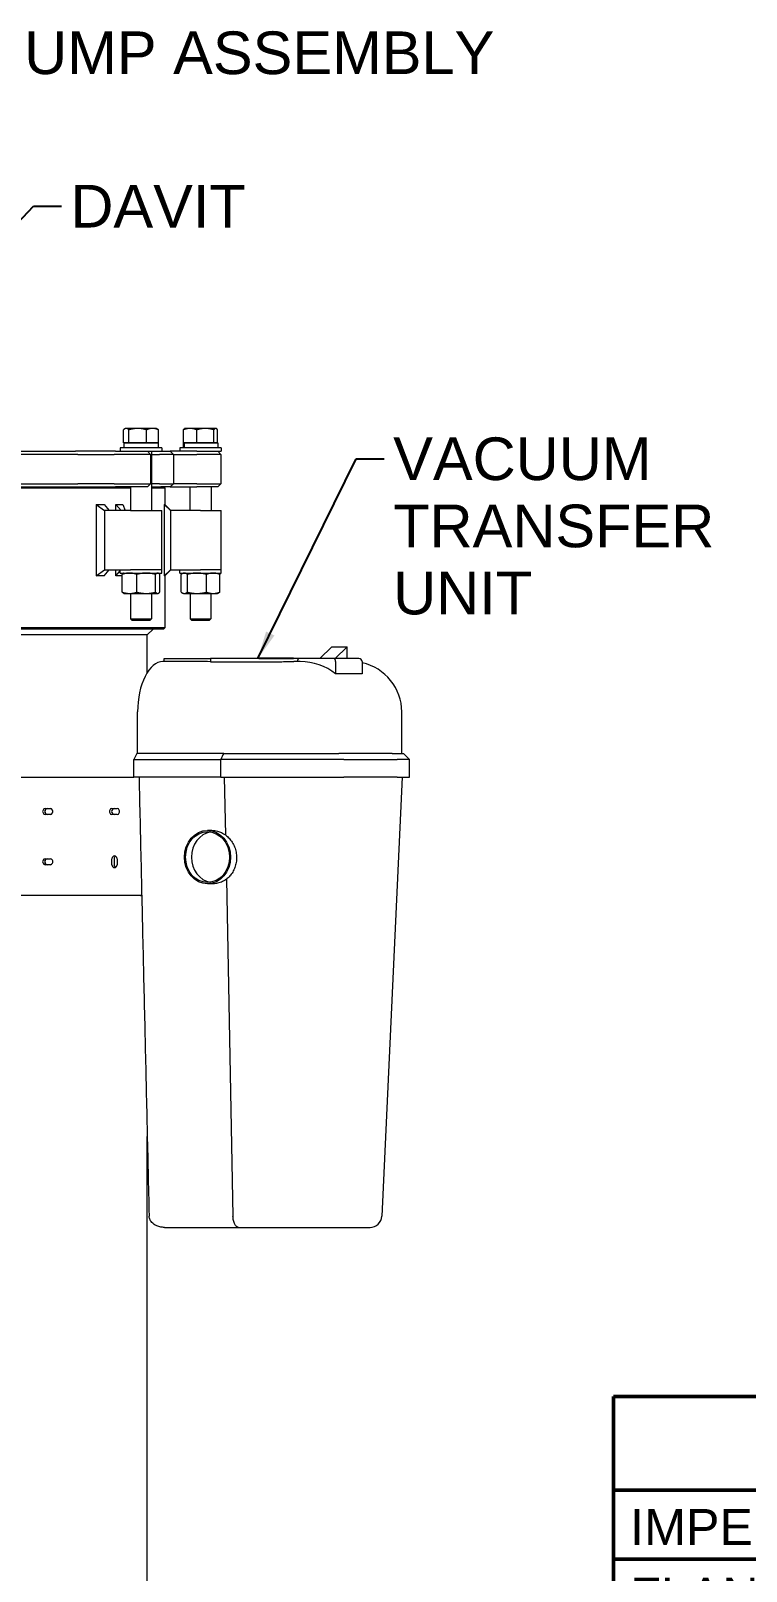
# Model space of a CAD drawing. Header units: inches. Extents: x 15 to 402, y 6 to 258.
# Drawn here: x 318.9 to 349.1, y 74.5 to 139.5 of the extents above; entities that cross this region are included whole.
import ezdxf
from ezdxf.enums import TextEntityAlignment as Align

# ---------------------------------------------------------------- set-up
doc = ezdxf.new("R2010")
doc.units = ezdxf.units.IN
doc.header["$LTSCALE"] = 12
doc.header["$MEASUREMENT"] = 0
doc.layers.get('0').update_dxf_attribs({"lineweight": 25})
for name, color, linetype, lineweight in [('Sketch Geometry (ANSI)', 7, 'Continuous', 25), ('Sketch Geometry(MEMCOR)', 7, 'Continuous', 50), ('Symbol', 7, 'Continuous', 25), ('Symbol (ANSI)', 7, 'Continuous', 25), ('Symbols(MEMCOR)', 7, 'Continuous', 25), ('Visible (ANSI)', 7, 'Continuous', 50)]:
    doc.layers.add(name, color=color, linetype=linetype, lineweight=lineweight)
doc.styles.add('MEMCOR', font='arial.ttf')
doc.styles.add('MEMCOR Medium', font='arial.ttf')
doc.styles.get("Standard").update_dxf_attribs({"font": 'arial.ttf'})
doc.styles.add('Standard D-E', font='arial.ttf')
doc.dimstyles.new('Default (ANSI)$7', dxfattribs={"dimscale": 12, "dimtxt": 0.15, "dimasz": 0.098425, "dimexe": 0.125, "dimexo": 0.0625, "dimgap": 0.031496, "dimtad": 0, "dimtih": 1, "dimtoh": 1, "dimdec": 4, "dimrnd": 1e-08, "dimzin": 3, "dimdsep": 46, "dimlunit": 5, "dimtxsty": 'MEMCOR Medium', "dimcen": 0.09, "dimdle": 0.393701, "dimclrd": 256, "dimclre": 256, "dimclrt": 256, "dimadec": 0, "dimazin": 1, "dimtfac": 0.8, "dimtofl": 0, "dimtmove": 0, "dimatfit": 3, "dimfxl": 1, "dimfrac": 1, "dimtolj": 1, "dimtzin": 4, "dimlwd": -1, "dimlwe": -1, "dimarcsym": 0})
doc.dimstyles.new('Default D-E$7', dxfattribs={"dimscale": 12, "dimtxt": 0.15, "dimasz": 0.098425, "dimexe": 0.125, "dimexo": 0.0625, "dimgap": 0.031496, "dimtad": 0, "dimtih": 1, "dimtoh": 1, "dimrnd": 1e-08, "dimzin": 4, "dimdsep": 46, "dimtxsty": 'Standard D-E', "dimcen": 0.09, "dimdle": 0.393701, "dimclrd": 256, "dimclre": 256, "dimclrt": 256, "dimadec": 0, "dimazin": 1, "dimtfac": 1, "dimtofl": 0, "dimtmove": 0, "dimatfit": 3, "dimfxl": 1, "dimtolj": 1, "dimtzin": 4, "dimlwd": -1, "dimlwe": -1, "dimarcsym": 0})

# ---------------------------------------------------------------- blocks, each defined once
blk = doc.blocks.new('NOTES')
at = {"layer": 'Sketch Geometry (ANSI)'}
blk.add_line((-2.075, -1.21), (2.075, -1.21), dxfattribs=at)
at = {"layer": 'Sketch Geometry(MEMCOR)'}
for p, q in [((-2.075, 1.85), (2.075, 1.85)), ((-2.075, -1.85), (-2.075, 1.85)), ((2.075, 1.85), (2.075, -1.85)), ((-2.075, 1.55), (2.075, 1.55)), ((-2.075, 1.33), (2.075, 1.33)), ((-2.075, 1.11), (2.075, 1.11)), ((-2.075, 1.11), (2.075, 1.11)), ((-2.075, 0.31), (2.075, 0.31)), ((-2.075, -0.29), (2.075, -0.29)), ((2.075, -1.85), (-2.075, -1.85))]:
    blk.add_line(p, q, dxfattribs=at)
at = {"layer": 'Symbols(MEMCOR)', "color": 7, "style": 'MEMCOR'}
for s, insert, char_height, attachment_point in [('\\fArial|b0|i0;{\\H0.1880;NOTES}', (0, 1.7), 0.188, 5), ('\\fArial|b0|i0;IMPERIAL CONNECTIONS', (-2.0218, 1.49), 0.114972, 1), ('\\fArial|b1|i0;{\\H0.1150;SPECIAL NOTES:}', (-2.0218, -1.288), 0.114972, 1)]:
    blk.add_mtext(s, dxfattribs=dict(at, insert=insert, char_height=char_height, attachment_point=attachment_point))
at = {"layer": 'Symbols(MEMCOR)', "color": 7, "insert": (-2.0218, 1.27), "char_height": 0.114972, "width": 3.913787, "attachment_point": 1, "style": 'MEMCOR'}
blk.add_mtext('\\fArial|b0|i0;FLANGES CONFORM TO ANSI B16.5, CLASS 150', dxfattribs=at)
at = {"layer": 'Symbols(MEMCOR)', "color": 7, "char_height": 0.114972, "attachment_point": 1, "line_spacing_factor": 0.944221, "style": 'MEMCOR'}
for s, insert, width in [('\\fArial|b0|i0;TANKS ARE SHIPPED WITH LEGS IN THE COLLAPSED POSITION TO REDUCE OVERALL HEIGHT AND ASSIST TANK ACCESS. TANK MUST BE INSTALLED WITH LEGS IN EXTENDED POSITION.', (-2.0218, 1.048), 4.125148), ('\\fArial|b0|i0;INFLUENT, EFFLUENT, & DRAIN CONNECTIONS ARE DRILLED FOR METRIC AND IMPERIAL FLANGE BOLT PATTERNS', (-2.0218, 0.248), 3.923818), ('\\fArial|b0|i0;CUSTOMER IS TO CONFIRM THERE ARE NO INTERFERENCES IN THE FILTER ROOM THAT WOULD INHIBIT THE ROTATIONAL SWING OF THE HEAD REQUIRED FOR GENERAL FILTER MAINTENANCE', (-2.0218, -0.352), 4.083133)]:
    blk.add_mtext(s, dxfattribs=dict(at, insert=insert, width=width))
at = {"layer": 'Symbols(MEMCOR)', "color": 7, "lineweight": 30, "flags": 63}
for tag, p in [('@Special_Notes', (-2.0218, -1.4827)), ('@Special_Notes1', (-2.0218, -1.6773))]:
    blk.add_attdef(tag, text='', height=0.115, dxfattribs=at).set_placement(p, align=Align.TOP_LEFT)

msp = doc.modelspace()

# ---------------------------------------------------------------- linework, layer by layer
at = {"layer": 'Symbol (ANSI)'}
msp.add_line((329.94971, 112.98586), (328.48422, 112.98586), dxfattribs=at)
at = {"layer": 'Visible (ANSI)', "linetype": 'Continuous', "lineweight": 18}
for p, q in [((322.77638, 122.09549), (322.77638, 122.6409)), ((322.86142, 122.69949), (322.8275, 122.67991)), ((322.89367, 122.69949), (322.86142, 122.69949)), ((323.38148, 122.69949), (322.89367, 122.69949)), ((323.01096, 122.09549), (323.01096, 122.6409)), ((324.00523, 122.69949), (323.38148, 122.69949)), ((323.752, 122.09549), (323.752, 122.6409)), ((324.17342, 122.69949), (324.00523, 122.69949)), ((324.17342, 122.69949), (324.20734, 122.67991)), ((324.25846, 122.09549), (324.25846, 122.6409)), ((325.30893, 122.09549), (325.30893, 122.6409)), ((325.37317, 122.69949), (325.35862, 122.69109)), ((325.59056, 122.69949), (325.37317, 122.69949)), ((326.23232, 122.69949), (325.59056, 122.69949)), ((325.8722, 122.09549), (325.8722, 122.6409)), ((326.67093, 122.69949), (326.23232, 122.69949)), ((326.59245, 122.09549), (326.59245, 122.6409)), ((326.68517, 122.69949), (326.67093, 122.69949)), ((326.68517, 122.69949), (326.69973, 122.69109)), ((326.74942, 122.09549), (326.74942, 122.6409)), ((318.3138, 121.73586), (320.75413, 121.73586)), ((320.85644, 121.60586), (318.4438, 121.60586)), ((321.56493, 121.73586), (320.75413, 121.73586)), ((320.85644, 121.60586), (321.49993, 121.60586)), ((321.49993, 121.60586), (322.38333, 121.60586)), ((322.44833, 121.73586), (321.56493, 121.73586)), ((323.72125, 121.60586), (322.38333, 121.60586)), ((322.44833, 121.73586), (323.61232, 121.73586)), ((324.39242, 121.87649), (322.64242, 121.87649)), ((322.64242, 121.87649), (322.64242, 121.73586)), ((322.89367, 122.09549), (322.77638, 122.09549)), ((322.78792, 122.09549), (324.24692, 122.09549)), ((322.78792, 122.09549), (322.78792, 121.87649)), ((322.86142, 122.09549), (322.86142, 122.09549)), ((323.01096, 122.09549), (322.89367, 122.09549)), ((323.38148, 122.09549), (323.01096, 122.09549)), ((323.752, 122.09549), (323.38148, 122.09549)), ((323.61232, 121.73586), (323.77006, 121.73586)), ((323.88004, 121.60586), (323.72125, 121.60586)), ((324.00523, 122.09549), (323.752, 122.09549)), ((323.77006, 121.73586), (323.78854, 121.73586)), ((323.78854, 121.73586), (323.91854, 121.60586)), ((323.78854, 121.73586), (324.39242, 121.73586)), ((323.91854, 121.60586), (323.88004, 121.60586)), ((323.91854, 121.60586), (323.91854, 120.36586)), ((323.96492, 121.73586), (323.96492, 119.23586)), ((323.96492, 121.60586), (324.29354, 121.60586)), ((324.25846, 122.09549), (324.00523, 122.09549)), ((324.17342, 122.09549), (324.17342, 122.09549)), ((324.24692, 122.09549), (324.24692, 121.87649)), ((324.63972, 121.60586), (324.29354, 121.60586)), ((324.39242, 121.87649), (324.39242, 121.73586)), ((324.39242, 121.73586), (324.52471, 121.73586)), ((324.52471, 121.73586), (324.65905, 121.73586)), ((324.77496, 121.60586), (324.63972, 121.60586)), ((324.65905, 121.73586), (324.75333, 121.73586)), ((324.85427, 121.73586), (324.75333, 121.73586)), ((324.75333, 121.73586), (324.88333, 121.60586)), ((324.88333, 121.60586), (324.77496, 121.60586)), ((325.87434, 121.73586), (324.85427, 121.73586)), ((324.88333, 121.60586), (325.87434, 121.60586)), ((324.88333, 121.60586), (324.88333, 120.36586)), ((326.90417, 121.87649), (325.15417, 121.87649)), ((325.15417, 121.87649), (325.15417, 121.73586)), ((325.29967, 122.09549), (325.31794, 122.09549)), ((325.29967, 122.09549), (325.29967, 121.87649)), ((325.59056, 122.09549), (325.30893, 122.09549)), ((325.31794, 122.09549), (325.33214, 122.09549)), ((325.33214, 122.09549), (326.75867, 122.09549)), ((325.37317, 122.09549), (325.37317, 122.09549)), ((325.8722, 122.09549), (325.59056, 122.09549)), ((326.23232, 122.09549), (325.8722, 122.09549)), ((325.87434, 121.73586), (326.74308, 121.73586)), ((326.87289, 121.60586), (325.87434, 121.60586)), ((326.59245, 122.09549), (326.23232, 122.09549)), ((326.67093, 122.09549), (326.59245, 122.09549)), ((326.74942, 122.09549), (326.67093, 122.09549)), ((326.68517, 122.09549), (326.68517, 122.09549)), ((326.74308, 121.73586), (326.75659, 121.73586)), ((326.75659, 121.73586), (326.75668, 121.73586)), ((326.75668, 121.73586), (326.88668, 121.60586)), ((326.75668, 121.73586), (326.90417, 121.73586)), ((326.75867, 122.09549), (326.75867, 121.87649)), ((326.8865, 121.60586), (326.87289, 121.60586)), ((326.88668, 121.60586), (326.8865, 121.60586)), ((326.88668, 121.60586), (326.88668, 120.36586)), ((326.90417, 121.87649), (326.90417, 121.73586)), ((318.4438, 120.36586), (320.85644, 120.36586)), ((321.49993, 120.36586), (320.85644, 120.36586)), ((322.38333, 120.36586), (321.49993, 120.36586)), ((322.38333, 120.36586), (323.72125, 120.36586)), ((323.72125, 120.36586), (323.88004, 120.36586)), ((323.78854, 120.23586), (323.91854, 120.36586)), ((323.88004, 120.36586), (323.91854, 120.36586)), ((324.29354, 120.36586), (323.96492, 120.36586)), ((324.29354, 120.36586), (324.63972, 120.36586)), ((324.63972, 120.36586), (324.77496, 120.36586)), ((324.75333, 120.23586), (324.88333, 120.36586)), ((324.77496, 120.36586), (324.88333, 120.36586)), ((325.87434, 120.36586), (324.88333, 120.36586)), ((325.87434, 120.36586), (326.87289, 120.36586)), ((326.75668, 120.23586), (326.88668, 120.36586)), ((326.87289, 120.36586), (326.8865, 120.36586)), ((326.8865, 120.36586), (326.88668, 120.36586)), ((323.06992, 120.17336), (317.10269, 120.17336)), ((318.3138, 120.23586), (320.97814, 120.23586)), ((320.97814, 120.23586), (321.56493, 120.23586)), ((321.56493, 120.23586), (322.44833, 120.23586)), ((323.61232, 120.23586), (322.44833, 120.23586)), ((323.06992, 120.23586), (323.06992, 119.23586)), ((323.77006, 120.23586), (323.61232, 120.23586)), ((323.78854, 120.23586), (323.77006, 120.23586)), ((323.96492, 120.23586), (324.35854, 120.23586)), ((324.53142, 120.17336), (323.96492, 120.17336)), ((324.52471, 120.23586), (324.35854, 120.23586)), ((324.46892, 120.23586), (324.53142, 120.17336)), ((324.65905, 120.23586), (324.52471, 120.23586)), ((324.53142, 119.47855), (324.53142, 120.17336)), ((324.75333, 120.23586), (324.65905, 120.23586)), ((324.75333, 120.23586), (324.85427, 120.23586)), ((324.85427, 120.23586), (325.87434, 120.23586)), ((325.58167, 120.23586), (325.58167, 119.23586)), ((326.74308, 120.23586), (325.87434, 120.23586)), ((326.47667, 120.23586), (326.47667, 119.23586)), ((326.75659, 120.23586), (326.74308, 120.23586)), ((326.75668, 120.23586), (326.75659, 120.23586)), ((321.62618, 119.4856), (321.62618, 116.48613)), ((321.62618, 119.4856), (321.9678, 119.4856)), ((321.62618, 119.4856), (321.98021, 119.23586)), ((321.9678, 119.4856), (322.18047, 119.23586)), ((323.07992, 119.23586), (321.98021, 119.23586)), ((321.98021, 119.23586), (321.98021, 116.73586)), ((322.46066, 119.4856), (322.68047, 119.23586)), ((322.46066, 119.23586), (322.46066, 119.4856)), ((322.46066, 119.4856), (322.75091, 119.4856)), ((322.75091, 119.4856), (322.85521, 119.23586)), ((323.07992, 119.23586), (324.39242, 119.23586)), ((324.39242, 116.73586), (324.39242, 119.23586)), ((324.49471, 119.4856), (324.49471, 116.48613)), ((324.49471, 119.4856), (324.52438, 119.4856)), ((324.49471, 119.4856), (324.75933, 119.23586)), ((324.52438, 119.4856), (324.77407, 119.23586)), ((326.02917, 119.23586), (324.75933, 119.23586)), ((324.75933, 119.23586), (324.75933, 116.73586)), ((326.02917, 119.23586), (326.90417, 119.23586)), ((326.90417, 116.73586), (326.90417, 119.23586)), ((321.62618, 116.48613), (321.98021, 116.73586)), ((321.9678, 116.48613), (321.62618, 116.48613)), ((321.9678, 116.48613), (322.18047, 116.73586)), ((321.98021, 116.73586), (323.07992, 116.73586)), ((322.46066, 116.48613), (322.46066, 116.73586)), ((322.46066, 116.48613), (322.64242, 116.69263)), ((322.72801, 116.48613), (322.46066, 116.48613)), ((322.64242, 116.59524), (322.64242, 116.73586)), ((322.64242, 116.59524), (324.39242, 116.59524)), ((322.72801, 115.78811), (322.72801, 116.54337)), ((322.79842, 116.59524), (322.78247, 116.5878)), ((322.796, 116.59411), (322.79648, 116.59524)), ((324.39242, 116.73586), (323.07992, 116.73586)), ((324.39242, 116.73586), (323.07992, 116.73586)), ((323.34538, 115.78811), (323.34538, 116.54337)), ((324.13479, 115.78811), (324.13479, 116.54337)), ((324.23642, 116.59524), (324.25238, 116.5878)), ((324.30684, 115.78811), (324.30684, 116.54337)), ((324.39242, 116.59524), (324.39242, 116.73586)), ((324.49471, 116.48613), (324.75933, 116.73586)), ((324.52438, 116.48613), (324.49471, 116.48613)), ((324.52438, 116.48613), (324.77407, 116.73586)), ((324.53142, 114.29836), (324.53142, 116.49317)), ((324.75933, 116.73586), (326.02917, 116.73586)), ((325.15417, 116.59524), (325.15417, 116.73586)), ((325.15417, 116.59524), (326.90417, 116.59524)), ((325.21696, 115.78811), (325.21696, 116.54337)), ((325.31017, 116.59524), (325.273, 116.5779)), ((325.47407, 115.78811), (325.47407, 116.54337)), ((326.90417, 116.73586), (326.02917, 116.73586)), ((326.90417, 116.73586), (326.02917, 116.73586)), ((326.28628, 115.78811), (326.28628, 116.54337)), ((326.74817, 116.59524), (326.78535, 116.5779)), ((326.84138, 115.78811), (326.84138, 116.54337)), ((326.90417, 116.59524), (326.90417, 116.73586)), ((322.79842, 115.73624), (322.78247, 115.74368)), ((322.79842, 115.73624), (323.03669, 115.73624)), ((323.03669, 115.73624), (323.74008, 115.73624)), ((323.07992, 115.73624), (323.07992, 114.6616)), ((323.74008, 115.73624), (324.22081, 115.73624)), ((323.95492, 115.73624), (323.95492, 114.6616)), ((324.22081, 115.73624), (324.23642, 115.73624)), ((324.23642, 115.73624), (324.25238, 115.74368)), ((325.31017, 115.73624), (325.273, 115.75357)), ((325.31017, 115.73624), (325.34552, 115.73624)), ((325.34552, 115.73624), (325.88018, 115.73624)), ((325.59167, 115.73624), (325.59167, 114.6616)), ((325.88018, 115.73624), (326.56383, 115.73624)), ((326.46667, 115.73624), (326.46667, 114.6616)), ((326.56383, 115.73624), (326.74817, 115.73624)), ((326.74817, 115.73624), (326.78535, 115.75357)), ((323.07992, 114.6616), (323.95492, 114.6616)), ((323.14808, 114.59549), (323.07992, 114.6616)), ((323.88676, 114.59549), (323.14808, 114.59549)), ((323.88676, 114.59549), (323.95492, 114.6616)), ((325.59167, 114.6616), (326.46667, 114.6616)), ((325.65983, 114.59549), (325.59167, 114.6616)), ((326.39851, 114.59549), (325.65983, 114.59549)), ((326.39851, 114.59549), (326.46667, 114.6616)), ((313.5153, 114.29836), (324.53142, 114.29836)), ((324.46892, 114.23586), (313.5153, 114.23586)), ((323.78152, 113.98586), (313.5153, 113.98586)), ((323.78152, 113.98586), (324.03152, 114.23586)), ((323.78152, 112.40343), (323.78152, 113.98586)), ((324.46892, 114.23586), (324.53142, 114.29836)), ((331.06594, 112.98586), (331.56594, 113.48586)), ((331.56594, 113.48586), (332.21545, 113.48586)), ((332.21545, 113.48586), (331.71545, 112.98586)), ((332.21545, 112.98586), (332.21545, 113.48586)), ((325.46068, 112.86086), (324.44298, 112.86086)), ((324.49523, 112.98586), (326.4511, 112.98586)), ((324.49523, 112.86086), (324.49523, 112.98586)), ((329.45991, 112.98586), (326.4511, 112.98586)), ((326.4511, 112.98586), (326.4511, 112.85818)), ((330.18388, 112.98586), (329.45991, 112.98586)), ((329.59496, 112.86086), (329.96373, 112.86086)), ((330.23718, 112.86086), (329.96373, 112.86086)), ((331.66113, 112.98586), (330.18388, 112.98586)), ((332.70279, 112.98586), (331.66113, 112.98586)), ((331.72771, 112.86086), (331.72771, 112.34547)), ((332.85271, 112.86086), (332.85271, 112.34547)), ((332.85271, 112.34547), (331.72771, 112.34547)), ((323.37582, 108.98586), (323.37582, 110.73586)), ((334.52129, 108.98586), (334.52129, 110.73586)), ((323.33996, 108.98586), (323.21441, 108.73586)), ((323.21441, 107.98586), (323.21441, 108.73586)), ((323.21441, 108.73586), (326.89194, 108.73586)), ((327.00654, 108.98586), (323.33996, 108.98586)), ((326.89194, 107.98586), (326.89194, 108.73586)), ((332.08237, 108.73586), (326.89194, 108.73586)), ((327.00654, 108.98586), (331.86587, 108.98586)), ((334.11587, 108.98586), (331.86587, 108.98586)), ((332.08237, 108.73586), (334.33237, 108.73586)), ((334.11587, 108.98586), (334.59269, 108.98586)), ((334.84269, 108.73586), (334.33237, 108.73586)), ((334.59269, 108.98586), (334.84269, 108.73586)), ((334.84269, 107.98586), (334.84269, 108.73586)), ((318.28564, 107.98586), (322.92618, 107.98586)), ((322.92618, 107.98586), (323.21441, 107.98586)), ((326.89194, 107.98586), (323.21441, 107.98586)), ((326.89194, 107.98586), (332.08237, 107.98586)), ((327.03366, 107.98586), (327.08181, 105.54628)), ((334.33237, 107.98586), (332.08237, 107.98586)), ((334.53366, 107.98586), (333.68062, 89.46286)), ((334.33237, 107.98586), (334.84269, 107.98586)), ((319.47642, 106.66086), (319.69293, 106.66086)), ((319.47867, 106.46908), (319.47867, 106.60265)), ((322.291, 106.66086), (322.50751, 106.66086)), ((319.69293, 106.41086), (319.47642, 106.41086)), ((322.50751, 106.41086), (322.291, 106.41086)), ((326.50866, 105.73586), (326.32416, 105.73586)), ((319.47642, 104.54086), (319.69293, 104.54086)), ((319.69293, 104.29086), (319.47642, 104.29086)), ((319.47867, 104.34908), (319.47867, 104.48265)), ((322.291, 104.29086), (322.291, 104.54086)), ((322.38475, 104.54086), (322.38475, 104.29086)), ((322.50751, 104.54086), (322.50751, 104.29086)), ((326.55422, 103.48586), (326.32416, 103.48586)), ((327.11873, 103.67545), (327.39918, 89.46618)), ((322.92618, 102.98586), (318.28564, 102.98586)), ((323.43844, 102.98586), (322.92618, 102.98586)), ((323.54855, 102.98586), (323.43844, 102.98586)), ((323.78152, 73.98449), (323.78152, 92.81908)), ((327.39918, 89.46618), (327.39918, 89.46614)), ((324.50764, 88.98586), (327.63608, 88.98586)), ((327.63608, 88.98586), (330.41601, 88.98586)), ((330.41601, 88.98586), (332.90978, 88.98586)), ((332.90978, 88.98586), (333.18114, 88.98586))]:
    msp.add_line(p, q, dxfattribs=at)
for centre, radius, start, end in [((332.39629, 110.73586), 2.125, 0, 77.5968291), ((333.18115, 89.48586), 0.5, 270, 357.3632416)]:
    msp.add_arc(centre, radius, start, end, dxfattribs=at)
for centre, major_axis, ratio, start_param, end_param in [((326.02917, 121.72124), (0.23242, -4.13702), 0.16714594, 4.61241513, 4.6654645), ((326.02917, 122.03174), (0.23242, -4.13702), 0.16714594, 4.68758976, 4.74053353), ((324.44298, 110.73586), (0, -2.125), 0.50219246, 3.14159265, 4.71238898), ((325.46068, 110.73586), (19.71598, 0), 0.10778057, 1.52054065, 1.57079633), ((330.18388, 112.86086), (0, 0.125), 0.54166667, 0, 1.57079633), ((330.23718, 110.73586), (2.28301, 0), 0.9307878, 0.85941619, 1.57079633), ((331.66113, 112.86086), (0, -0.125), 0.53269207, 1.57079633, 3.14159265), ((332.70279, 112.86086), (0.14992, 0), 0.83377889, 0, 1.57079633), ((319.47642, 106.53586), (0, -0.125), 0.8660254, 3.14159265, 6.28318531), ((319.57017, 106.53586), (0, 0.125), 0.8660254, 0, 3.14159265), ((319.69293, 106.53586), (0, 0.125), 0.8660254, 3.14159265, 6.28318531), ((322.291, 106.53586), (0, -0.125), 0.8660254, 3.14159265, 6.28318531), ((322.38475, 106.53586), (0, 0.125), 0.8660254, 0, 3.14159265), ((322.50751, 106.53586), (0, 0.125), 0.8660254, 3.14159265, 6.28318531), ((326.57416, 104.61086), (0, 1.06949), 0.8660254, 0.1353718, 3.00622086), ((322.39926, 104.54086), (0, 0.125), 0.8660254, 4.71238898, 7.85398163), ((322.49301, 104.54086), (0, -0.125), 0.8660254, 3.58942505, 4.71238898), ((319.47642, 104.41586), (0, -0.125), 0.8660254, 3.14159265, 6.28318531), ((319.57017, 104.41586), (0, 0.125), 0.8660254, 0, 3.14159265), ((319.69293, 104.41586), (0, 0.125), 0.8660254, 3.14159265, 6.28318531), ((322.39926, 104.29086), (0, -0.125), 0.8660254, 4.71238898, 7.85398163), ((322.49301, 104.29086), (0, -0.125), 0.8660254, 4.71238898, 5.83535291), ((323.46479, 102.48586), (0, 0.5), 0.5, 5.93867862, 6.28318531), ((324.33242, 89.48833), (-0.05204, 0.50525), 0.93365604, 1.48543731, 1.52930404)]:
    msp.add_ellipse(centre, major_axis=major_axis, ratio=ratio, start_param=start_param, end_param=end_param, dxfattribs=at)
for major_axis in [(0, 1.125), (0, 1.06949)]:
    msp.add_ellipse((326.32416, 104.61086), major_axis=major_axis, ratio=0.8660254, dxfattribs=at)
for points, weights in [([(322.89367, 122.69949), (322.83924, 122.69949), (322.77638, 122.6409)], [1, 1.0379548493, 1]), ([(323.01096, 122.6409), (322.94811, 122.69949), (322.89367, 122.69949)], [1, 1.0379548493, 1]), ([(323.38148, 122.69949), (323.20952, 122.69949), (323.01096, 122.6409)], [1, 1.0379548493, 1]), ([(323.752, 122.6409), (323.55344, 122.69949), (323.38148, 122.69949)], [1, 1.0379548493, 1]), ([(324.00523, 122.69949), (323.88771, 122.69949), (323.752, 122.6409)], [1, 1.0379548493, 1]), ([(324.25846, 122.6409), (324.12276, 122.69949), (324.00523, 122.69949)], [1, 1.0379548493, 1]), ([(324.20734, 122.67991), (324.23171, 122.66584), (324.25846, 122.6409)], [1.01844924463, 1.01581143405, 1]), ([(325.59056, 122.69949), (325.45986, 122.69949), (325.30893, 122.6409)], [1, 1.0379548493, 1]), ([(325.30893, 122.6409), (325.33528, 122.67762), (325.35862, 122.69109)], [1, 1.02345233345, 1.0179222336]), ([(325.8722, 122.6409), (325.72127, 122.69949), (325.59056, 122.69949)], [1, 1.0379548493, 1]), ([(326.23232, 122.69949), (326.06519, 122.69949), (325.8722, 122.6409)], [1, 1.0379548493, 1]), ([(326.59245, 122.6409), (326.39946, 122.69949), (326.23232, 122.69949)], [1, 1.0379548493, 1]), ([(326.67093, 122.69949), (326.63451, 122.69949), (326.59245, 122.6409)], [1, 1.0379548493, 1]), ([(326.74942, 122.6409), (326.70736, 122.69949), (326.67093, 122.69949)], [1, 1.0379548493, 1]), ([(323.03669, 116.59524), (322.89343, 116.59524), (322.72801, 116.54337)], [1, 1.0379548493, 1]), ([(322.72801, 116.54337), (322.75689, 116.57587), (322.78247, 116.5878)], [1, 1.02345233345, 1.0179222336]), ([(323.34538, 116.54337), (323.17995, 116.59524), (323.03669, 116.59524)], [1, 1.0379548493, 1]), ([(323.74008, 116.59524), (323.5569, 116.59524), (323.34538, 116.54337)], [1, 1.0379548493, 1]), ([(324.13479, 116.54337), (323.92327, 116.59524), (323.74008, 116.59524)], [1, 1.0379548493, 1]), ([(324.22081, 116.59524), (324.18089, 116.59524), (324.13479, 116.54337)], [1, 1.0379548493, 1]), ([(324.30684, 116.54337), (324.26074, 116.59524), (324.22081, 116.59524)], [1, 1.0379548493, 1]), ([(325.34552, 116.59524), (325.28586, 116.59524), (325.21696, 116.54337)], [1, 1.0379548493, 1]), ([(325.47407, 116.54337), (325.40518, 116.59524), (325.34552, 116.59524)], [1, 1.0379548493, 1]), ([(325.88018, 116.59524), (325.6917, 116.59524), (325.47407, 116.54337)], [1, 1.0379548493, 1]), ([(326.28628, 116.54337), (326.06865, 116.59524), (325.88018, 116.59524)], [1, 1.0379548493, 1]), ([(326.56383, 116.59524), (326.43502, 116.59524), (326.28628, 116.54337)], [1, 1.0379548493, 1]), ([(326.84138, 116.54337), (326.69264, 116.59524), (326.56383, 116.59524)], [1, 1.0379548493, 1]), ([(326.78535, 116.5779), (326.81206, 116.56545), (326.84138, 116.54337)], [1.01844924463, 1.01581143405, 1]), ([(322.78247, 115.74368), (322.75689, 115.7556), (322.72801, 115.78811)], [1.0179222336, 1.02345233345, 1]), ([(322.72801, 115.78811), (322.89343, 115.73624), (323.03669, 115.73624)], [1, 1.0379548493, 1]), ([(323.03669, 115.73624), (323.17995, 115.73624), (323.34538, 115.78811)], [1, 1.0379548493, 1]), ([(323.34538, 115.78811), (323.5569, 115.73624), (323.74008, 115.73624)], [1, 1.0379548493, 1]), ([(323.74008, 115.73624), (323.92327, 115.73624), (324.13479, 115.78811)], [1, 1.0379548493, 1]), ([(324.13479, 115.78811), (324.18089, 115.73624), (324.22081, 115.73624)], [1, 1.0379548493, 1]), ([(324.22081, 115.73624), (324.26074, 115.73624), (324.30684, 115.78811)], [1, 1.0379548493, 1]), ([(325.21696, 115.78811), (325.28586, 115.73624), (325.34552, 115.73624)], [1, 1.0379548493, 1]), ([(325.34552, 115.73624), (325.40518, 115.73624), (325.47407, 115.78811)], [1, 1.0379548493, 1]), ([(325.47407, 115.78811), (325.6917, 115.73624), (325.88018, 115.73624)], [1, 1.0379548493, 1]), ([(325.88018, 115.73624), (326.06865, 115.73624), (326.28628, 115.78811)], [1, 1.0379548493, 1]), ([(326.28628, 115.78811), (326.43502, 115.73624), (326.56383, 115.73624)], [1, 1.0379548493, 1]), ([(326.56383, 115.73624), (326.69264, 115.73624), (326.84138, 115.78811)], [1, 1.0379548493, 1]), ([(326.84138, 115.78811), (326.81206, 115.76603), (326.78535, 115.75357)], [1, 1.01581143405, 1.01844924463])]:
    msp.add_rational_spline(points, weights, degree=2, dxfattribs=at)
for points, knots in [([(326.4511, 112.85818), (326.52112, 112.85761), (326.59191, 112.857), (326.91917, 112.85433), (327.18243, 112.85271), (327.44383, 112.85271), (327.54822, 112.85271), (327.65824, 112.85295), (327.7718, 112.85347)], [26.21351707, 26.21351707, 26.21351707, 26.21351707, 26.82481077, 26.82481077, 29.01623735, 29.01623735, 29.01623735, 29.89141775, 29.89141775, 29.89141775, 29.89141775]), ([(327.7718, 112.85347), (327.82561, 112.85377), (327.87956, 112.85413), (327.97492, 112.85507), (328.01598, 112.85555), (328.05665, 112.85605)], [-55.156151495, -55.156151495, -55.156151495, -55.156151495, -54.707595075, -54.707595075, -54.363708145, -54.363708145, -54.363708145, -54.363708145]), ([(328.05665, 112.85605), (328.09834, 112.85659), (328.14002, 112.85695), (328.46022, 112.8592), (328.71977, 112.85752), (329.03124, 112.85445), (329.13531, 112.85314), (329.27644, 112.85263), (329.32449, 112.85276), (329.39623, 112.85407), (329.42263, 112.85494), (329.44963, 112.85635), (329.45503, 112.85667), (329.45991, 112.85699)], [-37.91485844, -37.91485844, -37.91485844, -37.91485844, -37.67467699, -37.67467699, -36.0649355, -36.0649355, -35.34504835, -35.34504835, -34.96866261, -34.96866261, -34.69955254, -34.69955254, -34.6240499, -34.6240499, -34.6240499, -34.6240499]), ([(323.43397, 107.98586), (323.46224, 106.75234), (323.4905, 105.51881), (323.54704, 103.05177), (323.5753, 101.81824), (323.63183, 99.35119), (323.6601, 98.11767), (323.71664, 95.65062), (323.7449, 94.4171), (323.80144, 91.95005), (323.82971, 90.71652), (323.85798, 89.483)], [0.00720606, 0.00720606, 0.00720606, 0.00720606, 9.4165272, 9.4165272, 18.82584835, 18.82584835, 28.23516949, 28.23516949, 37.64449064, 37.64449064, 47.05381178, 47.05381178, 47.05381178, 47.05381178]), ([(326.50866, 105.73586), (326.58731, 105.73586), (326.66605, 105.72593), (326.86353, 105.67534), (326.97819, 105.62119), (327.08181, 105.54628)], [-1.69571103, -1.69571103, -1.69571103, -1.69571103, -1.03233658, -1.03233658, 0, 0, 0, 0]), ([(327.08181, 105.54628), (327.13643, 105.50477), (327.18767, 105.45754), (327.27979, 105.35661), (327.32374, 105.29953), (327.40223, 105.17526), (327.43677, 105.10807), (327.49299, 104.96786), (327.51472, 104.89474), (327.54395, 104.7476), (327.55144, 104.67358), (327.55323, 104.53202), (327.54788, 104.45972), (327.52345, 104.31594), (327.50437, 104.24445), (327.45371, 104.10734), (327.42209, 104.04162), (327.34948, 103.92005), (327.30851, 103.86422), (327.22208, 103.76528), (327.17365, 103.71879), (327.12073, 103.67702), (327.11973, 103.67623), (327.11873, 103.67545)], [6.18242853, 6.18242853, 6.18242853, 6.18242853, 6.72709124, 6.72709124, 7.27331836, 7.27331836, 7.81954548, 7.81954548, 8.3657726, 8.3657726, 8.91199971, 8.91199971, 9.44529097, 9.44529097, 9.97858222, 9.97858222, 10.51187347, 10.51187347, 11.04516472, 11.04516472, 11.57888464, 11.57888464, 11.589123, 11.589123, 11.589123, 11.589123]), ([(327.11873, 103.67545), (327.05336, 103.62671), (326.9829, 103.5867), (326.84047, 103.52806), (326.76944, 103.50819), (326.64964, 103.48954), (326.60194, 103.48586), (326.55422, 103.48586)], [-12.40580207, -12.40580207, -12.40580207, -12.40580207, -11.73635074, -11.73635074, -11.11891975, -11.11891975, -10.71576058, -10.71576058, -10.71576058, -10.71576058]), ([(324.50764, 88.98586), (324.4545, 88.98586), (324.40111, 88.99077), (324.29568, 89.01097), (324.2433, 89.02628), (324.14135, 89.06932), (324.09138, 89.09716), (323.9983, 89.16953), (323.95506, 89.21414), (323.89587, 89.31034), (323.87619, 89.35706), (323.86246, 89.42502), (323.86009, 89.44287), (323.85894, 89.46075)], [-1.80696733, -1.80696733, -1.80696733, -1.80696733, -1.44557386, -1.44557386, -1.0841804, -1.0841804, -0.72278693, -0.72278693, -0.36139347, -0.36139347, -0.09321507, -0.09321507, 0, 0, 0, 0]), ([(327.63608, 88.98586), (327.63596, 88.98586), (327.63584, 88.98586), (327.60694, 88.98596), (327.57844, 88.99702), (327.52273, 89.04166), (327.49631, 89.07647), (327.45132, 89.16548), (327.43318, 89.21883), (327.40759, 89.33721), (327.40039, 89.40112), (327.39918, 89.46614)], [-0.00194609, -0.00194609, -0.00194609, -0.00194609, 0, 0, 0.46111037, 0.46111037, 0.95742413, 0.95742413, 1.45346945, 1.45346945, 1.94937276, 1.94937276, 1.94937276, 1.94937276])]:
    msp.add_open_spline(points, degree=3, knots=knots, dxfattribs=at)
for points in [[(329.45991, 112.85699), (329.50615, 112.86004), (329.55146, 112.86086), (329.59496, 112.86086)], [(327.00654, 108.98586), (326.9683, 108.90256), (326.93007, 108.81917), (326.89194, 108.73586)]]:
    msp.add_open_spline(points, degree=3, dxfattribs=at)

# ---------------------------------------------------------------- block references
at = {"xscale": 13.2, "yscale": 13.2, "zscale": 13.2}
msp.add_blockref('NOTES', (370.8465, 57.4339), dxfattribs=at)

# ---------------------------------------------------------------- texts
at = {"layer": 'Symbol', "insert": (316.91032, 139.45232), "char_height": 1.8000001, "width": 21.5259154, "attachment_point": 1, "style": 'Standard D-E'}
msp.add_mtext('\\fArial|b0|i0;BUMP ASSEMBLY', dxfattribs=at)
at = {"layer": 'Symbol (ANSI)', "insert": (320.53851, 132.97813), "char_height": 1.8000001, "width": 7.4071653, "attachment_point": 1, "style": 'MEMCOR Medium'}
msp.add_mtext('\\fArial|b0|i0;DAVIT', dxfattribs=at)
at = {"layer": 'Symbol (ANSI)', "insert": (334.15945, 122.32003), "char_height": 1.8000001, "width": 13.556251, "attachment_point": 1, "line_spacing_factor": 0.944221, "style": 'MEMCOR Medium'}
msp.add_mtext('\\fArial|b0|i0;VACUUM\\P\\fArial|b0|i0;TRANSFER\\P\\fArial|b0|i0;UNIT', dxfattribs=at)

# ---------------------------------------------------------------- leaders
at = {"layer": 'Symbol', "annotation_type": 0, "has_hookline": 1, "hookline_direction": 0, "text_width": 21.31637}
msp.add_leader([(306.96429, 129.43586), (315.35126, 138.55232), (316.53237, 138.55232)], dimstyle='Default D-E$7', override={"dimtad": 0}, dxfattribs=at)
at = {"layer": 'Symbol (ANSI)', "annotation_type": 0, "has_hookline": 1, "hookline_direction": 0}
for points, text_width in [([(313.92412, 126.73586), (318.97945, 132.07813), (320.16056, 132.07813)], 7.16071), ([(328.44971, 112.98586), (332.6004, 121.42003), (333.7815, 121.42003)], 13.46071)]:
    msp.add_leader(points, dimstyle='Default (ANSI)$7', override={"dimtad": 0}, dxfattribs=dict(at, text_width=text_width))

doc.saveas('drawing.dxf')
